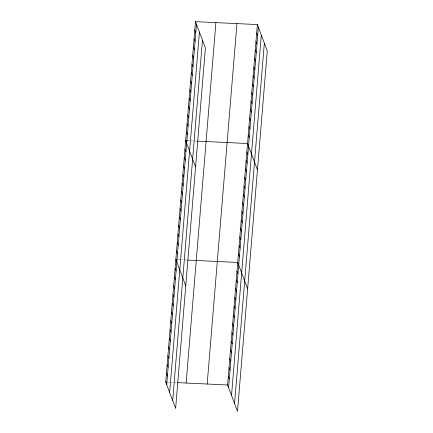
<?xml version="1.0" encoding="UTF-8"?>
<svg xmlns="http://www.w3.org/2000/svg" width="433" height="433" viewBox="0 0 433 433"><rect width="100%" height="100%" fill="white"/><g stroke="black" fill="none" stroke-linecap="round" stroke-linejoin="round"><path stroke-width="0.32" stroke-dasharray="2.17 1.62" d="M187.521 140.676L190.617 140.822M191.234 140.849L192.474 140.909M193.708 140.969L196.804 141.115M178.315 259.638L180.794 259.757M181.411 259.784L182.65 259.843M183.884 259.903L186.98 260.049M167.576 382.15L170.672 382.296M171.289 382.328L172.529 382.382M173.763 382.442L176.859 382.588"/><path stroke-width="0.65" d="M195.489 21.65L205.399 48.009L175.625 408.422L165.72 382.063L195.489 21.65L257.375 24.578L267.28 50.937L237.511 411.35L227.601 384.991L257.375 24.578M166.71 384.693L196.479 24.28M169.649 392.525L199.424 32.112M172.686 400.59L202.455 40.177M186.141 383.026L215.91 22.619M207.18 384.022L236.954 23.609M228.592 387.622L258.36 27.209M231.536 395.453L261.305 35.041M234.567 403.518L264.336 43.105M187.521 140.676L185.665 140.584L195.575 166.943M197.421 141.142L247.546 143.512L257.456 169.871M177.081 259.578L175.841 259.524L185.752 285.883M187.597 260.076L237.722 262.452L247.633 288.811M165.72 382.063L166.959 382.123M177.476 382.62L227.601 384.991M256.672 33.076L257.662 35.706M255.968 41.568L256.958 44.198M255.27 50.066L256.255 52.696M254.566 58.558L255.557 61.194M253.862 67.055L254.853 69.686M253.164 75.553L254.149 78.184M252.461 84.045L253.451 86.676M251.757 92.543L252.748 95.173M251.059 101.035L252.044 103.671M250.355 109.533L251.346 112.163M249.652 118.03L250.642 120.661M248.953 126.523L249.944 129.153M248.25 135.02L249.24 137.651M246.848 152.01L247.838 154.641M246.144 160.508L247.135 163.138M194.79 30.148L195.776 32.778M245.446 169L246.431 171.63M194.087 38.64L195.077 41.27M244.742 177.498L245.733 180.128M193.383 47.137L194.374 49.768M244.039 185.99L245.029 188.626M192.685 55.63L193.67 58.266M243.341 194.487L244.326 197.118M191.981 64.127L192.972 66.758M242.637 202.985L243.627 205.615M191.278 72.625L192.268 75.255M241.933 211.477L242.924 214.108M190.58 81.117L191.565 83.748M241.235 219.975L242.22 222.605M189.876 89.615L190.866 92.245M240.531 228.467L241.522 231.103M189.172 98.107L190.163 100.743M239.828 236.965L240.818 239.595M188.474 106.605L189.465 109.235M239.13 245.457L240.115 248.093M187.77 115.102L188.761 117.733M238.426 253.954L239.417 256.585M187.067 123.594L188.057 126.225M186.369 132.092L187.359 134.723M237.003 271.204L237.988 273.835M236.277 279.956L237.268 282.587M184.961 149.082L185.952 151.712M235.557 288.708L236.542 291.339M184.263 157.58L185.254 160.21M234.832 297.46L235.823 300.096M183.56 166.072L184.55 168.702M234.107 306.212L235.097 308.848M182.861 174.569L183.846 177.2M233.387 314.97L234.377 317.6M182.158 183.062L183.148 185.697M232.662 323.722L233.652 326.352M181.454 191.559L182.445 194.19M231.942 332.474L232.927 335.104M180.756 200.057L181.741 202.687M231.217 341.226L232.207 343.856M180.052 208.549L181.043 211.18M230.491 349.978L231.482 352.608M179.349 217.047L180.339 219.677M229.771 358.73L230.762 361.366M178.65 225.539L179.635 228.175M229.046 367.487L230.037 370.118M177.947 234.036L178.937 236.667M228.326 376.239L229.317 378.87M177.243 242.529L178.234 245.165M176.545 251.026L177.53 253.657M175.116 268.276L176.107 270.906M174.396 277.028L175.387 279.658M173.671 285.78L174.661 288.41M172.951 294.532L173.936 297.168M172.226 303.284L173.216 305.92M171.5 312.041L172.491 314.672M170.781 320.793L171.771 323.424M170.055 329.545L171.046 332.176M169.335 338.297L170.326 340.928M168.61 347.05L169.601 349.68M167.89 355.802L168.875 358.437M167.165 364.559L168.156 367.189M166.44 373.311L167.43 375.941"/></g></svg>
